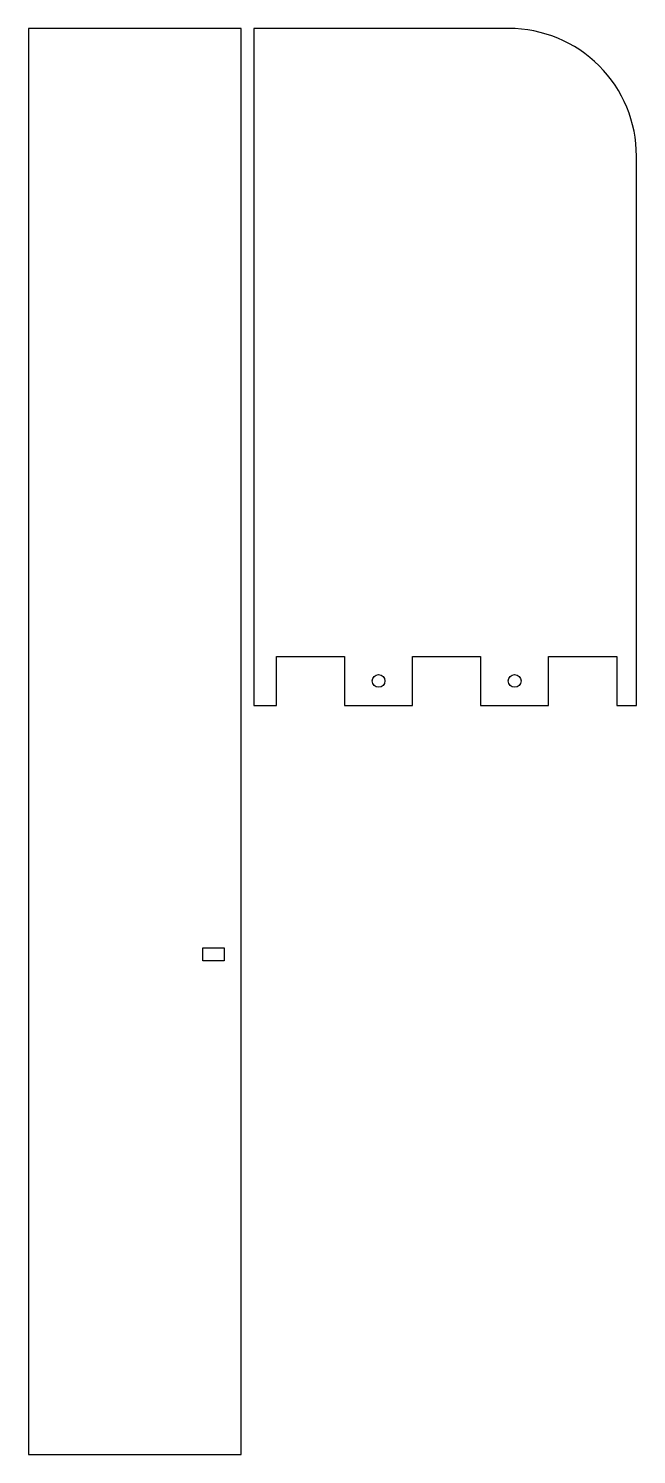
# Model space of a CAD drawing. Header units: millimetres. Extents: x -138 to 5, y -168 to 168.
import ezdxf

# ---------------------------------------------------------------- set-up
doc = ezdxf.new("R2010")
doc.units = ezdxf.units.MM
doc.layers.get('0').update_dxf_attribs({"linetype": 'CONTINUOUS'})

msp = doc.modelspace()

# ---------------------------------------------------------------- linework, layer by layer
for points in [[(-88.34, 167.66), (-138.34, 167.66), (-138.34, -167.66), (-88.34, -167.66)], [(-97.34, -48.55), (-92.34, -48.55), (-92.34, -51.55), (-97.34, -51.55)]]:
    msp.add_lwpolyline(points, close=True)
msp.add_lwpolyline([(4.66, 137.66, 0.414214), (-25.34, 167.66), (-85.34, 167.66), (-85.34, 8.5), (-80, 8.5), (-80, 20), (-64, 20), (-64, 8.5), (-48, 8.5), (-48, 20), (-32, 20), (-32, 8.5), (-16, 8.5), (-16, 20), (0, 20), (0, 8.5), (4.66, 8.5)], format="xyb", close=True)
for centre in [(-56, 14.25), (-24, 14.25)]:
    msp.add_circle(centre, 1.5)

doc.saveas('drawing.dxf')
